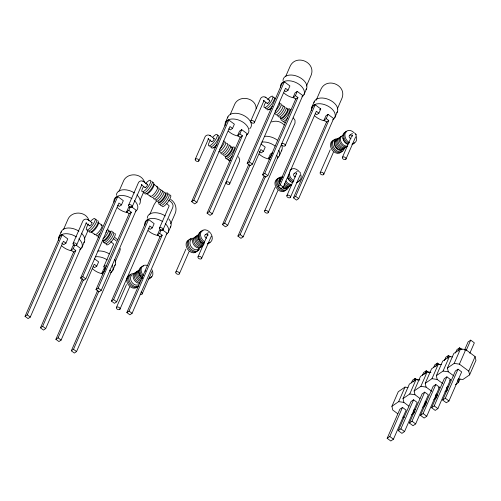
<?xml version="1.0" encoding="UTF-8"?>
<svg xmlns="http://www.w3.org/2000/svg" width="501" height="501" viewBox="0 0 501 501"><rect width="100%" height="100%" fill="white"/><g stroke="black" fill="none" stroke-linecap="round" stroke-linejoin="round"><path stroke-width="0.75" d="M207.884 235.263L207.79 234.343L198.045 256.781M296.617 173.622C296.755 174.93 296.698 172.419 296.511 173.628L296.63 173.315L286.898 195.597M352.491 136.209L352.172 134.919L342.427 157.358M356.067 135.495L355.885 134.212L355.009 133.285M120.44 248.577L119.633 251.734L115.155 261.979M58.817 237.28L61.316 231.562M65.932 243.148L63.402 241.263L30.273 317.102L28.087 318.605L25.05 316.344L60.032 236.265L62.218 234.762L67.785 238.902L65.932 243.148L63.746 244.651L61.723 243.148M63.489 229.552L67.666 219.983C71.073 210.401 86.291 210.94 89.04 220.684M25.05 316.344L27.236 314.841L62.218 234.762M73.115 243.329L82.897 220.935C83.705 219.225 86.003 218.649 87.606 219.544M71.079 250.112L73.265 248.609L75.789 250.487L73.603 251.997L71.079 250.112L72.933 245.872L74.568 244.745M73.265 248.609L74.806 245.077M76.352 245.29L80.68 248.509L45.697 328.587L43.506 330.09L40.475 327.829L73.603 251.997M76.609 245.127A1.973 1.209 23.6 0 0 74.561 242.897A1.973 1.209 23.6 0 0 73.415 244.663A1.973 1.209 23.6 0 0 76.609 245.127L86.416 222.751L85.921 223.089L89.547 225.776M40.475 327.829L42.66 326.326L75.789 250.487M84.312 239.008L87.894 230.811M81.901 247.5L84.4 241.776M121.461 204.903L118.937 203.024L85.803 278.857L83.617 280.366L80.58 278.105L115.562 198.027L117.754 196.524L123.315 200.663L121.461 204.903L119.276 206.412L117.76 205.285M119.019 191.307L123.196 181.744C126.603 172.162 141.821 172.695 144.57 182.445M80.58 278.105L82.765 276.596L117.754 196.524M94.301 258.654L98.628 261.879L96.774 266.119L94.251 264.234L61.116 340.073L58.93 341.576L55.893 339.315L82.446 278.543M55.893 339.315L58.085 337.812L83.385 279.896M128.644 205.091L138.426 182.696C139.234 180.986 141.532 180.41 143.136 181.306M126.609 211.873L128.795 210.37L131.318 212.249L129.133 213.752L126.609 211.873L128.463 207.633L130.103 206.506M103.957 266.307L113.664 244.087L110.752 241.57M128.795 210.37L130.341 206.832M102.937 273.84L101.922 273.089L103.776 268.849L105.417 267.716M131.268 206.587L136.209 210.27L101.227 290.348L99.041 291.851L96.004 289.591L129.133 213.752M132.145 206.888A1.973 1.209 23.6 0 0 130.091 204.659A1.973 1.209 23.6 0 0 128.945 206.425A1.973 1.209 23.6 0 0 132.145 206.888L141.946 184.512L141.451 184.85M105.348 268.755L104.108 271.58L101.922 273.089M96.004 289.591L98.19 288.081L131.318 212.249M109.669 270.102L111.523 271.486L76.54 351.558L74.355 353.061L71.317 350.8L97.883 289.991M71.317 350.8L73.503 349.297L98.822 291.35M140.142 200.081L143.424 192.566M112.744 270.471L115.243 264.753M152.304 227.88L149.78 225.995L116.645 301.834L114.46 303.337L111.429 301.076L146.411 221.004L148.597 219.494L154.158 223.64L152.304 227.88L150.118 229.383L148.603 228.256M149.868 214.284L154.045 204.715L156.312 201.227M111.429 301.076L113.614 299.573L148.597 219.494M116.445 307.445L126.484 284.562M119.946 309.236A1.973 1.209 23.6 0 0 117.898 307.013A1.973 1.209 23.6 0 0 116.746 308.779A1.973 1.209 23.6 0 0 119.946 309.236L129.678 286.954M159.487 228.061L169.194 205.848L166.871 203.763M157.452 234.844L159.644 233.341L162.167 235.22L159.982 236.729L157.452 234.844L159.305 230.604L160.401 229.853M159.644 233.341L161.184 229.809M162.111 229.558L167.052 233.241L132.07 313.319L129.884 314.822L126.847 312.561L159.982 236.729M162.988 229.859A1.973 1.209 23.6 0 0 160.94 227.629A1.973 1.209 23.6 0 0 159.788 229.395A1.973 1.209 23.6 0 0 162.988 229.859L172.77 207.458C174.097 204.402 171.236 201.596 168.762 200.275M195.277 159.205L205.066 136.804C205.873 135.101 208.165 134.518 209.775 135.414M126.847 312.561L129.033 311.058L162.167 235.22M170.684 223.74L175.162 213.495C177.335 208.472 175.287 202.172 170.603 199.367M198.778 160.996A1.973 1.209 23.6 0 0 196.73 158.767A1.973 1.209 23.6 0 0 195.578 160.533A1.973 1.209 23.6 0 0 198.778 160.996L208.585 138.627L208.09 138.965M168.273 232.232L170.772 226.508M142.159 293.943L151.916 271.611M225.406 122.557L227.905 116.839M232.52 128.425L229.997 126.546L196.862 202.379L194.676 203.882L191.645 201.621L226.627 121.549L228.813 120.04L234.374 124.185L232.52 128.425L230.335 129.928L228.819 128.801M230.379 114.147L234.261 105.266C238.138 94.257 256.024 97.219 256.224 108.83M191.645 201.621L193.831 200.118L228.813 120.04M175.832 272.074L185.865 249.191M237.668 135.395L239.522 131.156L241.707 129.646L247.269 133.792L212.286 213.864L210.101 215.367L207.063 213.107L240.198 137.274L242.384 135.771L239.854 133.886L237.668 135.395L240.198 137.274M239.854 133.886L241.707 129.646M179.333 273.872A1.973 1.209 23.6 0 0 177.285 271.642A1.973 1.209 23.6 0 0 176.133 273.408A1.973 1.209 23.6 0 0 179.333 273.872L189.065 251.59M207.063 213.107L209.249 211.604L242.384 135.771M250.813 120.96L260.595 98.565C261.403 96.856 263.701 96.28 265.305 97.175M254.308 122.758A1.973 1.209 23.6 0 0 252.26 120.528A1.973 1.209 23.6 0 0 251.114 122.294A1.973 1.209 23.6 0 0 254.308 122.758L264.115 100.388L263.62 100.72M229.627 183.967A1.973 1.209 23.6 0 0 227.573 181.744A1.973 1.209 23.6 0 0 226.427 183.51A1.973 1.209 23.6 0 0 229.627 183.967L239.516 161.291L239.685 159.381L238.476 156.794M201.546 258.572A1.973 1.209 23.6 0 0 199.492 256.343A1.973 1.209 23.6 0 0 198.346 258.109A1.973 1.209 23.6 0 0 201.546 258.572L211.303 236.24M288.05 90.186L285.526 88.301L252.398 164.14L250.206 165.643L247.175 163.382L282.157 83.31L284.343 81.801L289.904 85.947L288.05 90.186L285.864 91.689L284.349 90.562M285.614 76.59L289.791 67.021C295.264 53.144 316.882 62.13 310.908 75.801L306.437 86.047M247.175 163.382L249.36 161.879L284.343 81.801M260.896 143.937L265.217 147.156L263.369 151.396L260.839 149.517L227.711 225.35L225.525 226.859L222.488 224.598L249.041 163.827M222.488 224.598L224.673 223.089L249.974 165.18M293.204 97.15L295.051 92.91L297.237 91.407L302.804 95.547L267.816 175.626L265.63 177.129L262.593 174.868L295.728 99.035L297.913 97.526L295.39 95.647L293.204 97.15L295.728 99.035M295.39 95.647L297.237 91.407M268.517 158.366L270.371 154.126L272.557 152.617L270.703 156.863L268.517 158.366L270.033 159.493M262.593 174.868L264.785 173.365L297.913 97.526M276.264 155.379L278.118 156.763L243.135 236.835L240.943 238.344L237.912 236.084L264.165 175.989M237.912 236.084L240.098 234.574L265.411 176.628M304.019 94.539L306.518 88.815M279.333 155.748L281.831 150.031M285.157 145.728A1.973 1.209 23.6 0 0 283.103 143.499A1.973 1.209 23.6 0 0 281.957 145.265A1.973 1.209 23.6 0 0 285.157 145.728L295.045 123.046L295.001 120.234L293.367 117.96M264.685 210.89L275.093 187.393M311.785 107.289L314.284 101.571M318.899 113.157L316.369 111.278L283.24 187.111L281.055 188.614L278.017 186.353L313 106.281L315.192 104.772L320.753 108.917L318.899 113.157L316.713 114.66L315.198 113.533M316.156 100.244L320.634 89.998C326.113 76.121 347.725 85.101 341.757 98.772L337.279 109.018M278.017 186.353L280.203 184.85L315.192 104.772M268.179 212.687A1.973 1.209 23.6 0 0 266.131 210.458A1.973 1.209 23.6 0 0 264.985 212.224A1.973 1.209 23.6 0 0 268.179 212.687L277.917 190.405M324.047 120.127L325.9 115.888L328.086 114.378L333.647 118.524L298.665 198.596L296.479 200.106L293.442 197.839L326.571 122.006L328.756 120.503L326.232 118.618L324.047 120.127L326.571 122.006M290.392 197.388A1.973 1.209 23.6 0 0 288.344 195.158A1.973 1.209 23.6 0 0 287.198 196.924A1.973 1.209 23.6 0 0 290.392 197.388L300.149 175.062M326.232 118.618L328.086 114.378M293.442 197.839L295.628 196.336L328.756 120.503M334.868 117.51L337.367 111.792M320.214 172.651L330.247 149.768M323.709 174.448A1.973 1.209 23.6 0 0 321.661 172.219A1.973 1.209 23.6 0 0 320.515 173.985A1.973 1.209 23.6 0 0 323.709 174.448L333.447 152.166M345.922 159.149A1.973 1.209 23.6 0 0 343.874 156.919A1.973 1.209 23.6 0 0 342.728 158.685A1.973 1.209 23.6 0 0 345.922 159.149L355.679 136.817M397.75 413.751L392.765 410.037L391.914 406.273L398.264 391.744L404.996 387.104L407.983 387.536M391.914 406.273L398.652 401.633L404.996 387.104M408.86 406.104L403.869 402.391L403.023 398.621L409.367 384.098L416.106 379.457L419.832 379.996M387.167 438.3L399.861 409.242L402.485 407.438L406.129 410.15L393.435 439.208L390.811 441.012L387.167 438.3L389.791 436.49L402.485 407.438M411.346 382.952L412.555 380.19L415.179 378.38L417.609 380.19M413.669 381.837L415.179 378.38M403.023 398.621L409.755 393.986L416.106 379.457M419.963 398.458L414.978 394.744L414.127 390.974L420.477 376.445L427.209 371.811L430.941 372.349M398.27 430.653L410.964 401.595L413.588 399.785L417.233 402.503L404.539 431.555L401.915 433.365L398.27 430.653L400.894 428.843L413.588 399.785M422.449 375.305L423.658 372.537L426.282 370.734L428.712 372.544M424.773 374.191L426.282 370.734M414.127 390.974L420.859 386.34L427.209 371.811M431.693 391.275L426.082 387.091L425.236 383.328L431.58 368.799L438.312 364.164L441.3 364.596M409.38 423.001L422.074 393.949L424.698 392.139L428.342 394.851L415.648 423.909L413.024 425.718L409.38 423.001L412.004 421.197L424.698 392.139M433.559 367.659L434.768 364.891L437.392 363.087L439.214 364.44M414.377 412.429L414.978 411.045M435.883 366.544L437.392 363.087M425.236 383.328L431.968 378.693L438.312 364.164M442.803 383.622L437.191 379.445L436.34 375.681L442.69 361.152L449.422 356.512L452.403 356.944M420.483 415.354L433.177 386.296L435.801 384.492L439.446 387.204L426.752 416.262L424.128 418.066L420.483 415.354L423.107 413.55L435.801 384.492M444.362 360.701L445.871 357.244L448.495 355.434L450.318 356.793M425.781 404.088L426.689 402.015M447.287 358.202L448.495 355.434M436.34 375.681L443.072 371.041L449.422 356.512M453.906 375.975L448.295 371.798L447.449 368.028L453.793 353.506L460.525 348.865L465.748 349.623L475.098 356.587L475.95 360.351L469.6 374.88L462.868 379.52L458.39 378.869M431.593 407.708L444.287 378.65L446.911 376.846L450.549 379.558L437.855 408.616L435.231 410.419L431.593 407.708L434.217 405.898L446.911 376.846M455.465 353.055L456.981 349.598L459.605 347.788L462.035 349.598M433.835 399.51L436.283 397.825L437.492 395.057M458.089 351.245L459.605 347.788M447.449 368.028L454.182 363.394L460.525 348.865M442.696 400.061L455.39 371.003L458.014 369.193L461.659 371.911L448.965 400.963L446.341 402.773L442.696 400.061L445.32 398.251L458.014 369.193M464.458 350.249L468.084 341.945L470.708 340.141L474.353 342.853L469.819 353.23M454.182 363.394L459.404 364.152L465.748 349.623M466.174 350.518L470.708 340.141M455.434 384.636L458.496 382.526L460.006 379.069M469.6 374.88L468.754 371.116L475.098 356.587M319.657 109.669L320.753 108.917M96.774 266.119L94.589 267.622L93.073 266.494M263.369 151.396L261.184 152.905L259.161 151.396M205.397 234.637L208.422 232.608M294.244 173.459L297.275 171.423M349.773 135.214L352.391 133.416M438.394 387.931L439.446 387.204M449.503 380.278L450.549 379.558M411.622 414.809L414.07 413.118L413.563 410.864M422.731 407.156L425.18 405.472L424.666 403.211M444.944 391.863L447.393 390.179L446.71 387.167M271.605 121.968C275.888 120.234 281.117 121.524 284.167 124.981M443.072 371.041L448.295 371.798M431.968 378.693L437.191 379.445M447.287 386.515L448.777 386.734M420.859 386.34L426.082 387.091M436.183 394.168L437.674 394.381M409.755 393.986L414.978 394.744M425.073 401.815L426.564 402.027M398.652 401.633L403.869 402.391M413.97 409.461L415.461 409.68M402.86 417.108L404.357 417.327M265.881 97.513L269.676 100.319M210.345 135.752L214.146 138.558M143.712 181.644L147.507 184.449M88.182 219.883L91.977 222.688M265.11 97.062L266.018 97.601M209.581 135.301L210.489 135.84M208.122 138.977L211.716 141.645M142.942 181.193L143.856 181.725M141.482 184.869L145.077 187.537M87.412 219.432L88.32 219.964M115.073 237.612L117.578 239.697M263.733 100.789L267.246 103.406M249.36 161.879L252.398 164.14M264.785 173.365L267.816 175.626M280.203 184.85L283.24 187.111M295.628 196.336L298.665 198.596M459.404 364.152L468.754 371.116M193.831 200.118L196.862 202.379M209.249 211.604L212.286 213.864M224.673 223.089L227.711 225.35M240.098 234.574L243.135 236.835M445.32 398.251L448.965 400.963M153.882 184.299L157.527 187.011M434.217 405.898L437.855 408.616M150.237 196.273L146.593 193.561A5.918 1.66 -53.3 0 0 151.697 189.747A5.918 1.66 -53.3 0 0 153.5 184.086M423.107 413.55L426.752 416.262M412.004 421.197L415.648 423.909M400.894 428.843L404.539 431.555M389.791 436.49L393.435 439.208M98.353 222.538L101.997 225.256M113.232 238.52L116.313 240.925M94.708 234.512L91.063 231.8A5.918 1.66 -53.3 0 0 96.167 227.993A5.918 1.66 -53.3 0 0 97.971 222.325M82.765 276.596L85.803 278.857M98.19 288.081L101.227 290.348M113.614 299.573L116.645 301.834M129.033 311.058L132.07 313.319M27.236 314.841L30.273 317.102M42.66 326.326L45.697 328.587M58.085 337.812L61.116 340.073M73.503 349.297L76.54 351.558M356.092 135.032L355.885 134.212M352.147 135.383L352.259 135.84M300.475 172.933L300.562 173.271L300.45 172.82M207.771 234.806L207.865 235.207M457.82 379.514L458.496 382.526M435.607 394.813L436.283 397.825M112.293 265.135A12.619 7.722 23.6 0 1 110.646 272.776M102.68 273.815A12.619 7.722 23.6 0 1 92.679 268.899M95.29 256.775A12.619 7.722 23.6 0 1 107.264 259.894M114.792 259.412A12.619 7.722 23.6 0 1 114.729 265.624M97.789 251.057A12.619 7.722 23.6 0 1 109.306 253.882M278.888 150.413A12.619 7.722 23.6 0 1 277.241 158.053M269.269 159.093A12.619 7.722 23.6 0 1 259.267 154.176M261.885 142.059A12.619 7.722 23.6 0 1 275.149 146.098M281.387 144.695A12.619 7.722 23.6 0 1 281.318 150.907M264.384 136.335A12.619 7.722 23.6 0 1 277.648 140.38M280.598 87.399A12.619 7.722 23.6 0 1 295.659 82.396A12.619 7.722 23.6 0 1 301.928 96.837M293.955 97.883A12.619 7.722 23.6 0 1 283.954 92.967M283.009 80.592A12.619 7.722 23.6 0 1 297.4 76.359A12.619 7.722 23.6 0 1 306.005 89.692M99.029 237.098A5.918 1.66 -53.3 0 1 97.914 236.472M99.887 233.598A5.918 1.66 -53.3 0 1 96.092 235.113M106.863 230.209A5.918 1.66 -53.3 0 1 105.893 232.433M107.991 229.79A5.918 1.66 -53.3 0 1 107.408 233.56A5.918 1.66 -53.3 0 1 102.855 238.921M108.905 231.036A5.918 1.66 -53.3 0 1 108.147 235.952A5.918 1.66 -53.3 0 1 102.599 240.392M110.114 231.368A5.918 1.66 -53.3 0 1 107.847 237.649A5.918 1.66 -53.3 0 1 103.074 240.317M110.013 231.744A7.102 1.998 -53.3 0 1 111.88 233.742A7.102 1.998 -53.3 0 1 106.231 241.495A7.102 1.998 -53.3 0 1 103.381 240.843M113.195 232.207A7.102 1.998 -53.3 0 1 110.471 239.747A7.102 1.998 -53.3 0 1 104.747 242.941M114.716 233.341A7.102 1.998 -53.3 0 1 111.992 240.875A7.102 1.998 -53.3 0 1 106.268 244.075M97.714 220.678A7.102 1.998 -53.3 0 1 94.99 228.218A7.102 1.998 -53.3 0 1 89.266 231.412M101.008 225.156A5.918 1.66 -53.3 0 1 99.812 230.704A5.918 1.66 -53.3 0 1 94.576 233.986M95.472 219.689A7.102 1.998 -53.3 0 1 94.031 226.346A7.102 1.998 -53.3 0 1 87.744 230.285M90.744 221.129A7.102 1.998 -53.3 0 1 95.027 220.665A7.102 1.998 -53.3 0 1 87.863 229.771A7.102 1.998 -53.3 0 1 88.477 224.003M105.517 268.417A1.973 1.209 23.6 0 1 103.889 266.444A1.973 1.209 23.6 0 1 106.369 266.181M91.645 222.657A1.973 0.551 -53.3 0 1 91.094 224.711A1.973 0.551 -53.3 0 1 89.541 225.325M291.294 184.957A5.918 4.377 55.4 0 1 284.386 183.836M291.695 184.75A5.918 4.377 55.4 0 1 285.702 182.934M290.198 185.708A5.918 4.377 55.4 0 1 284.411 185.614M281.399 179.158A5.918 4.377 55.4 0 1 282.37 176.934M289.747 185.464A5.918 4.377 55.4 0 1 283.315 186.366M280.31 181.281A5.918 4.377 55.4 0 1 282.182 176.991M288.012 187.217A5.918 4.377 55.4 0 1 282.226 187.117M279.552 183.46A5.918 4.377 55.4 0 1 282.201 177.398M288.213 186.522A5.918 4.377 55.4 0 1 283.027 188.151M279.113 183.767A5.918 4.377 55.4 0 1 280.654 178.049M288.47 187.65A7.102 5.254 55.4 0 1 278.324 186.003A7.102 5.254 55.4 0 1 282.22 177.085M286.61 189.597A7.102 5.254 55.4 0 1 277.228 186.754A7.102 5.254 55.4 0 1 279.639 177.817M285.514 190.349A7.102 5.254 55.4 0 1 276.139 187.512A7.102 5.254 55.4 0 1 278.543 178.569M292.302 182.683A7.102 5.254 55.4 0 1 287.605 177.417M297.757 181.919A7.102 5.254 55.4 0 1 296.667 182.752M290.53 181.4A5.918 4.377 55.4 0 1 287.862 177.742M291.676 184.343A5.918 4.377 55.4 0 1 285.883 180.93M293.398 181.926A7.102 5.254 55.4 0 1 288.3 174.949M299.617 179.972A7.102 5.254 55.4 0 1 297.763 182.001M300.7 174.386A7.102 5.254 55.4 0 1 297.519 181.669M293.981 180.924A7.102 5.254 55.4 0 1 289.39 172.551M289.785 171.079A7.102 5.254 55.4 0 1 299.598 172.206M295.465 176.953A1.973 1.459 55.4 0 1 293.624 174.887A1.973 1.459 55.4 0 1 295.033 173.346M202.849 245.935A5.918 4.377 55.4 0 1 195.578 242.19A5.918 4.377 55.4 0 1 197.945 235.42M202.442 246.141A5.918 4.377 55.4 0 1 194.626 243.774A5.918 4.377 55.4 0 1 196.63 236.322M202.83 245.528A5.918 4.377 55.4 0 1 196.674 241.438A5.918 4.377 55.4 0 1 197.926 235.013M203.92 244.776A5.918 4.377 55.4 0 1 198.127 241.363A5.918 4.377 55.4 0 1 198.114 234.956M203.775 244.006A5.918 4.377 55.4 0 1 198.565 235.201M202.924 243.311A5.918 4.377 55.4 0 1 198.678 237.499M203.456 243.868A7.102 5.254 55.4 0 1 198.352 236.892A7.102 5.254 55.4 0 1 201.941 231.324M208.911 243.104A7.102 5.254 55.4 0 1 207.821 243.937M210 242.352A7.102 5.254 55.4 0 1 207.577 243.605M204.546 243.11A7.102 5.254 55.4 0 1 199.448 236.134A7.102 5.254 55.4 0 1 203.03 230.566M211.078 233.911A7.102 5.254 55.4 0 1 208.673 242.853M204.151 241.482A7.102 5.254 55.4 0 1 201.552 231.249A7.102 5.254 55.4 0 1 210.746 233.391M199.617 248.834A7.102 5.254 55.4 0 1 189.478 247.187A7.102 5.254 55.4 0 1 193.373 238.269M199.367 247.707A5.918 4.377 55.4 0 1 191.82 247.582A5.918 4.377 55.4 0 1 191.802 239.234M201.346 246.893A5.918 4.377 55.4 0 1 193.536 244.526A5.918 4.377 55.4 0 1 195.54 237.073M198.528 249.586A7.102 5.254 55.4 0 1 188.896 248.715A7.102 5.254 55.4 0 1 190.787 239.002M196.668 251.533A7.102 5.254 55.4 0 1 187.8 249.467A7.102 5.254 55.4 0 1 188.363 240.173M206.619 238.138A1.973 1.459 55.4 0 1 204.771 236.071A1.973 1.459 55.4 0 1 206.18 234.531M134.412 200.613A12.619 7.722 23.6 0 1 135.333 211.56M127.367 212.599A12.619 7.722 23.6 0 1 117.359 207.683M114.009 202.122A12.619 7.722 23.6 0 1 119.307 195.672A12.619 7.722 23.6 0 1 131.945 198.678M136.911 194.895A12.619 7.722 23.6 0 1 139.416 204.414M116.414 195.315A12.619 7.722 23.6 0 1 134.443 192.96M345.915 147.413A5.918 4.377 55.4 0 1 338.651 143.668A5.918 4.377 55.4 0 1 341.012 136.898M347.224 146.511A5.918 4.377 55.4 0 1 340.317 143.443A5.918 4.377 55.4 0 1 341.212 136.347M345.728 147.469A5.918 4.377 55.4 0 1 337.912 145.102A5.918 4.377 55.4 0 1 339.922 137.65M344.638 148.221A5.918 4.377 55.4 0 1 336.822 145.854A5.918 4.377 55.4 0 1 338.826 138.401M344.181 147.977A5.918 4.377 55.4 0 1 336.641 147.851A5.918 4.377 55.4 0 1 336.622 139.503M343.104 149.273A5.918 4.377 55.4 0 1 335.72 147.557A5.918 4.377 55.4 0 1 336.184 139.804M344.394 147.939A7.102 5.254 55.4 0 1 338.294 151.571A7.102 5.254 55.4 0 1 332.633 143.825A7.102 5.254 55.4 0 1 337.749 138.846M342.139 151.358A7.102 5.254 55.4 0 1 332.764 148.515A7.102 5.254 55.4 0 1 335.169 139.572M341.043 152.11A7.102 5.254 55.4 0 1 331.668 149.267A7.102 5.254 55.4 0 1 334.073 140.33M347.832 144.438A7.102 5.254 55.4 0 1 342.734 137.462A7.102 5.254 55.4 0 1 346.316 131.895M353.286 143.681A7.102 5.254 55.4 0 1 352.203 144.513M347.306 143.887A5.918 4.377 55.4 0 1 343.053 138.076M347.206 146.104A5.918 4.377 55.4 0 1 340.768 141.307A5.918 4.377 55.4 0 1 343.417 135.245M354.382 142.929A7.102 5.254 55.4 0 1 351.959 144.182M348.928 143.687A7.102 5.254 55.4 0 1 343.98 137.568A7.102 5.254 55.4 0 1 346.078 131.563M356.23 136.147A7.102 5.254 55.4 0 1 353.055 143.43M349.516 142.685A7.102 5.254 55.4 0 1 345.414 132.621A7.102 5.254 55.4 0 1 354.364 132.99M350.994 138.714A1.973 1.459 55.4 0 1 349.153 136.648A1.973 1.459 55.4 0 1 350.562 135.107M78.882 238.852A12.619 7.722 23.6 0 1 79.803 249.799M71.831 250.844A12.619 7.722 23.6 0 1 61.83 245.922M58.479 240.361A12.619 7.722 23.6 0 1 63.777 233.911A12.619 7.722 23.6 0 1 76.415 236.917M81.381 233.134A12.619 7.722 23.6 0 1 83.88 242.653M60.997 232.52A12.619 7.722 23.6 0 1 78.914 231.199M139.823 281.243A5.918 4.377 55.4 0 1 135.702 276.139A5.918 4.377 55.4 0 1 137.449 271.135M139.798 282.533A5.918 4.377 55.4 0 1 134.387 277.04A5.918 4.377 55.4 0 1 137.249 271.692M140.913 280.491A5.918 4.377 55.4 0 1 136.667 274.673A5.918 4.377 55.4 0 1 139.654 270.033M140.768 279.001A5.918 4.377 55.4 0 1 139.635 269.632M141.858 278.249A5.918 4.377 55.4 0 1 138.846 271.792M142.297 277.949A5.918 4.377 55.4 0 1 139.622 274.298M142.578 278.356A7.102 5.254 55.4 0 1 141.219 267.108M149.523 278.475A7.102 5.254 55.4 0 1 148.434 279.308M142.334 276.377A7.102 5.254 55.4 0 1 143.643 265.937M151.383 276.527A7.102 5.254 55.4 0 1 149.53 278.556M151.991 269.82A7.102 5.254 55.4 0 1 149.285 278.218M143.424 275.619A7.102 5.254 55.4 0 1 141.545 267.634A7.102 5.254 55.4 0 1 147.77 265.674M138.376 286.234A7.102 5.254 55.4 0 1 129.314 280.898A7.102 5.254 55.4 0 1 133.986 273.64M138.433 284.762A5.918 4.377 55.4 0 1 131.525 281.7A5.918 4.377 55.4 0 1 132.421 274.598M139.942 283.309A5.918 4.377 55.4 0 1 133.504 278.512A5.918 4.377 55.4 0 1 136.153 272.444M138.37 286.152A7.102 5.254 55.4 0 1 129.508 284.086A7.102 5.254 55.4 0 1 130.066 274.786M137.28 286.904A7.102 5.254 55.4 0 1 129.64 286.209A7.102 5.254 55.4 0 1 127.116 277.567M127.887 276.377A7.102 5.254 55.4 0 1 130.31 275.124M141.069 292.027A1.973 1.209 23.6 0 1 142.228 293.799A1.973 1.209 23.6 0 1 140.224 294.262M145.384 271.442A1.973 1.459 55.4 0 1 145.497 270.571M282.05 105.273A5.918 1.66 -53.3 0 1 280.848 110.821A5.918 1.66 -53.3 0 1 275.613 114.103M280.228 103.92A5.918 1.66 -53.3 0 1 279.877 108.203A5.918 1.66 -53.3 0 1 274.304 113.489M283.566 106.406A5.918 1.66 -53.3 0 1 282.37 111.955A5.918 1.66 -53.3 0 1 277.128 115.23M285.689 107.421A5.918 1.66 -53.3 0 1 283.416 113.702A5.918 1.66 -53.3 0 1 278.65 116.364M286.603 108.667A5.918 1.66 -53.3 0 1 285.401 114.215A5.918 1.66 -53.3 0 1 280.165 117.497M287.812 108.999A5.918 1.66 -53.3 0 1 285.545 115.28A5.918 1.66 -53.3 0 1 280.773 117.948M288.651 108.849A7.102 1.998 -53.3 0 1 286.653 116.251A7.102 1.998 -53.3 0 1 281.08 118.474M287.787 117.854A7.102 1.998 -53.3 0 1 282.608 121.211M290.167 109.982A7.102 1.998 -53.3 0 1 290.893 109.844M285.307 122.457A7.102 1.998 -53.3 0 1 283.967 121.705M272.306 106.325A7.102 1.998 -53.3 0 1 266.964 109.043M274.686 98.446A7.102 1.998 -53.3 0 1 275.869 98.565M271.442 108.36A5.918 1.66 -53.3 0 1 268.761 109.431M279.314 102.667A5.918 1.66 -53.3 0 1 279.057 105.836A5.918 1.66 -53.3 0 1 275.087 111.072M273.17 97.319A7.102 1.998 -53.3 0 1 271.73 103.976A7.102 1.998 -53.3 0 1 265.442 107.915M267.653 99.661A7.102 1.998 -53.3 0 1 272.901 97.67A7.102 1.998 -53.3 0 1 265.987 107.158A7.102 1.998 -53.3 0 1 265.843 102.141M269.087 100.432A1.973 0.551 -53.3 0 1 269.601 100.989A1.973 0.551 -53.3 0 1 268.035 103.137A1.973 0.551 -53.3 0 1 267.24 102.962M165.261 223.584A12.619 7.722 23.6 0 1 166.175 234.531M158.21 235.576A12.619 7.722 23.6 0 1 148.208 230.66M144.852 225.093A12.619 7.722 23.6 0 1 150.156 218.643A12.619 7.722 23.6 0 1 162.794 221.649M168.781 218.931A12.619 7.722 23.6 0 1 170.259 227.385M147.263 218.286A12.619 7.722 23.6 0 1 165.292 215.931M226.515 143.511A5.918 1.66 -53.3 0 1 225.318 149.06A5.918 1.66 -53.3 0 1 220.083 152.342M225.3 142.04A5.918 1.66 -53.3 0 1 223.941 147.075A5.918 1.66 -53.3 0 1 218.774 151.728M228.638 144.526A5.918 1.66 -53.3 0 1 226.371 150.807A5.918 1.66 -53.3 0 1 221.599 153.475M229.552 145.772A5.918 1.66 -53.3 0 1 228.356 151.321A5.918 1.66 -53.3 0 1 223.114 154.602M231.074 146.906A5.918 1.66 -53.3 0 1 230.316 151.822A5.918 1.66 -53.3 0 1 224.767 156.262M231.681 147.357A5.918 1.66 -53.3 0 1 230.479 152.905A5.918 1.66 -53.3 0 1 225.243 156.187M232.182 147.62A7.102 1.998 -53.3 0 1 234.048 149.617A7.102 1.998 -53.3 0 1 228.4 157.364A7.102 1.998 -53.3 0 1 225.544 156.713M232.257 156.093A7.102 1.998 -53.3 0 1 226.915 158.817M230.717 160.176A7.102 1.998 -53.3 0 1 228.431 159.944M217.158 144.088A7.102 1.998 -53.3 0 1 211.435 147.281M215.912 146.599A5.918 1.66 -53.3 0 1 213.232 147.67M223.784 140.913A5.918 1.66 -53.3 0 1 223.527 144.075A5.918 1.66 -53.3 0 1 219.557 149.317M217.641 135.558A7.102 1.998 -53.3 0 1 216.2 142.215A7.102 1.998 -53.3 0 1 209.913 146.154M212.906 136.998A7.102 1.998 -53.3 0 1 217.196 136.541A7.102 1.998 -53.3 0 1 210.032 145.641A7.102 1.998 -53.3 0 1 210.645 139.873M213.551 138.671A1.973 0.551 -53.3 0 1 213.564 140.167A1.973 0.551 -53.3 0 1 211.672 141.47M225.068 125.638A12.619 7.722 23.6 0 1 240.129 120.635A12.619 7.722 23.6 0 1 246.392 135.082M238.426 136.122A12.619 7.722 23.6 0 1 228.425 131.206M227.592 117.804A12.619 7.722 23.6 0 1 243.38 115.268A12.619 7.722 23.6 0 1 249.774 128.707M159.882 189.403A5.918 1.66 -53.3 0 1 158.679 194.952A5.918 1.66 -53.3 0 1 153.444 198.233M158.059 188.044A5.918 1.66 -53.3 0 1 157.301 192.96A5.918 1.66 -53.3 0 1 151.753 197.407M161.397 190.53A5.918 1.66 -53.3 0 1 160.201 196.079A5.918 1.66 -53.3 0 1 154.959 199.36M162.919 191.664A5.918 1.66 -53.3 0 1 161.717 197.212A5.918 1.66 -53.3 0 1 156.481 200.494M164.434 192.791A5.918 1.66 -53.3 0 1 163.238 198.34A5.918 1.66 -53.3 0 1 157.997 201.621M165.643 193.129A5.918 1.66 -53.3 0 1 163.376 199.411A5.918 1.66 -53.3 0 1 158.604 202.072M166.482 192.979A7.102 1.998 -53.3 0 1 164.485 200.375A7.102 1.998 -53.3 0 1 158.911 202.604M168.004 194.112A7.102 1.998 -53.3 0 1 166.564 200.769A7.102 1.998 -53.3 0 1 160.276 204.702M170.246 195.102A7.102 1.998 -53.3 0 1 168.079 201.897A7.102 1.998 -53.3 0 1 161.955 206.468M152.517 182.577A7.102 1.998 -53.3 0 1 151.083 189.234A7.102 1.998 -53.3 0 1 144.795 193.173M156.544 186.917A5.918 1.66 -53.3 0 1 155.341 192.465A5.918 1.66 -53.3 0 1 150.106 195.741M151.728 181.306A7.102 1.998 -53.3 0 1 149.004 188.846A7.102 1.998 -53.3 0 1 143.28 192.04M145.484 183.792A7.102 1.998 -53.3 0 1 150.732 181.8A7.102 1.998 -53.3 0 1 143.818 191.288A7.102 1.998 -53.3 0 1 143.674 186.272M146.918 184.562A1.973 0.551 -53.3 0 1 147.438 185.113A1.973 0.551 -53.3 0 1 145.866 187.268A1.973 0.551 -53.3 0 1 145.077 187.086M311.447 110.37A12.619 7.722 23.6 0 1 326.508 105.367A12.619 7.722 23.6 0 1 332.77 119.814M324.805 120.854A12.619 7.722 23.6 0 1 314.797 115.938M313.964 102.536A12.619 7.722 23.6 0 1 329.007 99.649A12.619 7.722 23.6 0 1 336.854 112.662"/></g></svg>
